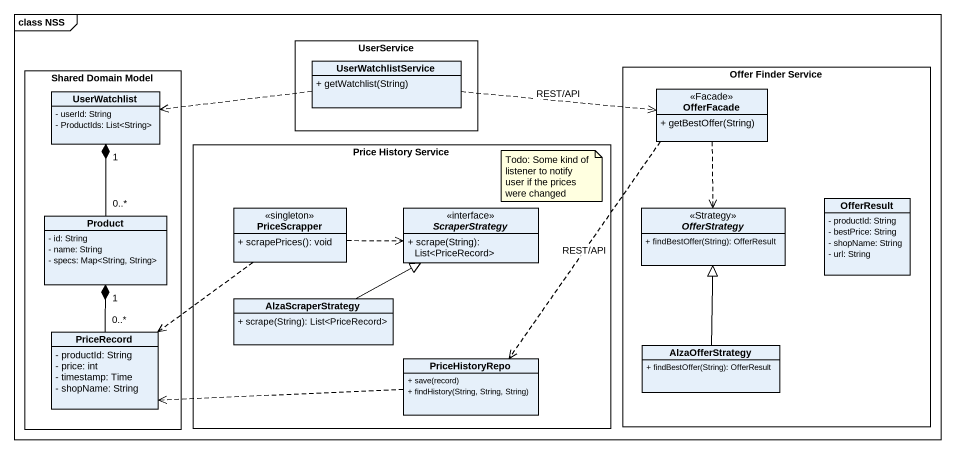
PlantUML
@startuml
mainframe class NSS
hide circle
hide empty members
skinparam classAttributeIconSize 0
rectangle UserService {
  class UserWatchlistService {
    + getWatchlist(String)
  }
}
rectangle "Shared Domain Model" as Shared_Domain_Model {
  class UserWatchlist {
    - userId: String
    - ProductIds: List<String>
  }
  class Product {
    - id: String
    - name: String
    - specs: Map<String, String>
  }
  class PriceRecord {
    - productId: String
    - price: int
    - timestamp: Time
    - shopName: String
  }
}
rectangle "Offer Finder Service" as Offer_Finder_Service {
  class OfferFacade <<Facade>> {
    + getBestOffer(String)
  }
  interface OfferStrategy <<Strategy>> {
    + findBestOffer(String): OfferResult
  }
  class OfferResult {
    - productId: String
    - bestPrice: String
    - shopName: String
    - url: String
  }
  class AlzaOfferStrategy {
    + findBestOffer(String): OfferResult
  }
}
rectangle "Price History Service" as Price_History_Service {
  class PriceScrapper <<singleton>> {
    + scrapePrices(): void
  }
  interface ScraperStrategy {
    + scrape(String): List<PriceRecord>
  }
  class AlzaScraperStrategy {
    + scrape(String): List<PriceRecord>
  }
  class PriceHistoryRepo {
    + save(record)
    + findHistory(String, String, String)
  }
}
UserWatchlistService .left.> UserWatchlist
UserWatchlistService .right.> OfferFacade : REST/API
OfferFacade ..> OfferStrategy
OfferFacade ..> PriceHistoryRepo : REST/API
Product "0..*" -up-* "1" UserWatchlist
PriceScrapper .right.> ScraperStrategy
PriceScrapper ..> PriceRecord
AlzaScraperStrategy -right-|> ScraperStrategy
PriceRecord "0..*" -up-* "1" Product
PriceHistoryRepo .left.> PriceRecord
AlzaOfferStrategy -up-|> OfferStrategy
note as N1
  Todo: Some kind of listener to notify user if the prices were changed
end note
@enduml
